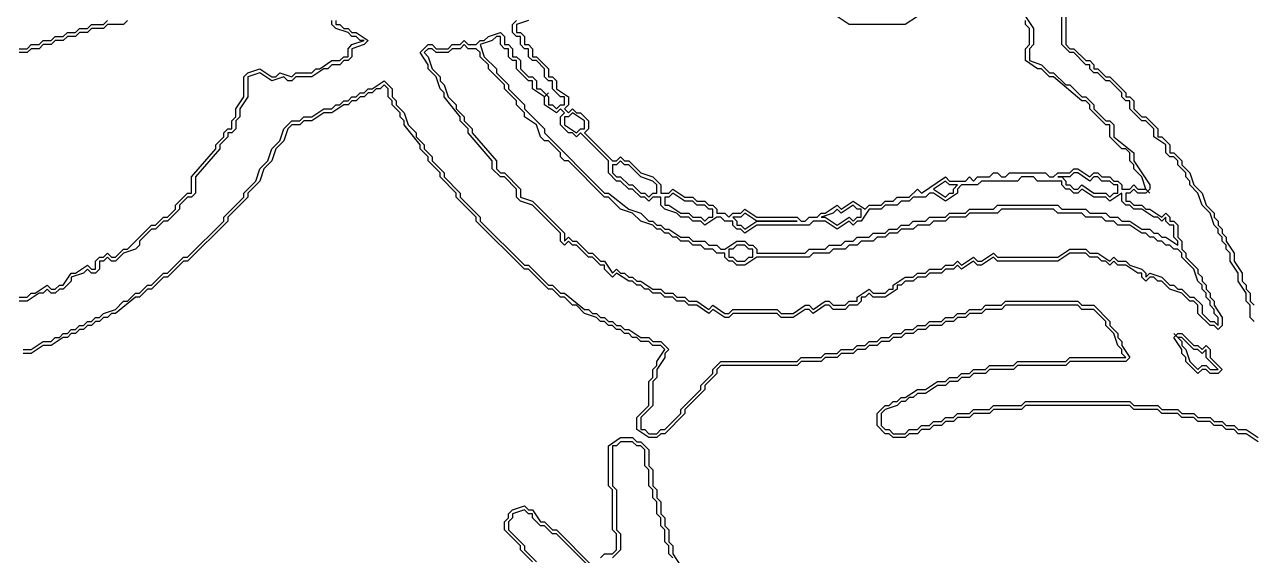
# Model space of a CAD drawing. Header units: millimetres. Extents: x 2 to 58.7, y 4.1 to 84.
# Drawn here: x 21.17 to 39.74, y 35.19 to 43.21 of the extents above; entities that cross this region are included whole.
import ezdxf

# ---------------------------------------------------------------- set-up
doc = ezdxf.new("R2010")
doc.units = ezdxf.units.MM
for name, color, linetype, true_color in [('FILL_BLUE', 6, 'Continuous', 0x196fc6), ('FILL_HAIR', 5, 'Continuous', 0x905530), ('FILL_WHITE', 4, 'Continuous', 0xf5f3f0), ('RAISED_METAL', 2, 'Continuous', 0xa7a7a7)]:
    doc.layers.add(name, color=color, linetype=linetype, true_color=true_color)

msp = doc.modelspace()

# ---------------------------------------------------------------- linework, layer by layer
at = {"layer": 'FILL_BLUE'}
for points in [[(34.663, 43.333), (34.481, 43.212), (33.632, 43.212), (33.451, 43.333)], [(21.089, 39.091), (21.21, 39.091), (21.27, 39.152), (21.331, 39.152), (21.513, 39.273), (21.573, 39.212), (21.634, 39.212), (21.695, 39.273), (21.755, 39.273), (21.876, 39.455), (21.937, 39.455), (22.119, 39.576), (22.179, 39.515), (22.24, 39.515), (22.24, 39.636), (22.301, 39.697), (22.361, 39.697), (22.422, 39.758), (22.482, 39.697), (22.543, 39.697), (22.664, 39.818), (22.725, 39.818), (23.088, 40.182), (23.149, 40.182), (23.27, 40.303), (23.331, 40.303), (23.452, 40.424), (23.452, 40.485), (23.634, 40.667), (23.694, 40.667), (23.694, 40.909), (24.058, 41.333), (24.058, 41.394), (24.179, 41.515), (24.179, 41.576), (24.24, 41.636), (24.3, 41.636), (24.3, 41.758), (24.361, 41.818), (24.361, 41.939), (24.482, 42.121), (24.482, 42.424), (24.543, 42.485), (24.724, 42.545), (24.906, 42.424), (24.967, 42.424), (25.027, 42.485), (25.209, 42.424), (25.27, 42.485), (25.512, 42.485), (25.573, 42.545), (25.633, 42.545), (25.815, 42.667), (25.936, 42.667), (25.997, 42.727), (26.058, 42.727), (26.058, 42.848), (26.118, 42.909), (26.3, 42.97), (26.239, 42.97), (26.179, 43.03), (26.118, 43.03), (26.058, 43.091), (25.876, 43.152), (25.815, 43.212), (25.815, 43.273)], [(22.725, 43.273), (22.664, 43.212), (22.422, 43.212), (22.361, 43.152), (22.179, 43.152), (22.119, 43.091), (21.998, 43.091), (21.937, 43.03), (21.816, 43.03), (21.755, 42.97), (21.634, 42.97), (21.573, 42.909), (21.452, 42.909), (21.392, 42.848), (21.27, 42.848), (21.21, 42.788), (21.089, 42.788)], [(28.785, 43.273), (28.603, 43.212), (28.603, 43.091), (28.663, 43.091), (28.724, 43.03), (28.724, 42.909), (28.785, 42.909), (28.845, 42.848), (28.845, 42.727), (28.906, 42.727), (29.088, 42.545), (29.088, 42.424), (29.148, 42.424), (29.209, 42.364), (29.209, 42.242), (29.391, 42.121), (29.391, 42), (29.33, 41.939), (29.391, 41.879), (29.451, 41.939), (29.512, 41.879), (29.572, 41.879), (29.694, 41.758), (29.694, 41.636), (29.633, 41.576), (30.057, 41.152), (30.118, 41.152), (30.178, 41.212), (30.239, 41.152), (30.3, 41.152), (30.481, 40.97), (30.663, 40.909), (30.784, 40.788), (30.784, 40.667), (30.906, 40.667), (30.966, 40.727), (31.148, 40.606), (31.269, 40.606), (31.33, 40.545), (31.451, 40.545), (31.511, 40.485), (31.572, 40.485), (31.633, 40.424), (31.633, 40.364), (31.754, 40.364), (31.814, 40.303), (31.875, 40.364), (31.996, 40.364), (32.057, 40.424), (32.239, 40.303), (32.845, 40.303), (32.905, 40.242), (32.966, 40.242), (33.026, 40.303), (33.148, 40.303), (33.208, 40.364), (33.269, 40.364), (33.451, 40.485), (33.511, 40.424), (33.693, 40.545), (33.875, 40.424), (33.935, 40.485), (34.117, 40.485), (34.178, 40.545), (34.299, 40.545), (34.36, 40.606), (34.541, 40.606), (34.663, 40.727), (34.723, 40.667), (35.087, 40.909), (35.147, 40.848), (35.39, 40.848), (35.45, 40.909), (35.511, 40.848), (35.572, 40.909), (35.753, 40.909), (35.814, 40.97), (35.875, 40.97), (35.935, 40.909), (35.996, 40.909), (36.056, 40.97), (36.602, 40.97), (36.662, 40.909), (36.723, 40.909), (36.784, 40.97), (36.965, 40.97), (37.026, 41.03), (37.087, 41.03), (37.268, 40.909), (37.329, 40.97), (37.39, 40.97), (37.45, 40.909), (37.571, 40.909), (37.632, 40.848), (37.693, 40.848), (37.753, 40.788), (37.753, 40.727), (37.874, 40.727), (37.935, 40.788), (37.996, 40.727), (38.117, 40.727), (38.177, 40.667), (38.117, 40.727), (38.056, 40.909), (37.935, 41.03), (37.935, 41.091), (37.874, 41.152), (37.874, 41.273), (37.814, 41.333), (37.753, 41.333), (37.571, 41.515), (37.571, 41.697), (37.511, 41.697), (37.268, 41.939), (37.268, 42), (37.208, 42.061), (37.147, 42.061), (36.723, 42.424), (36.662, 42.424), (36.541, 42.545), (36.481, 42.545), (36.299, 42.667), (36.299, 42.848), (36.359, 42.909), (36.359, 43.152), (36.299, 43.212), (36.299, 43.273)]]:
    msp.add_lwpolyline(points, dxfattribs=at)
for points in [[(27.209, 42.788), (27.27, 42.727), (27.33, 42.545), (27.451, 42.424), (27.451, 42.364), (27.512, 42.303), (27.573, 42.121), (27.694, 42), (27.694, 41.939), (27.815, 41.818), (27.815, 41.758), (27.936, 41.636), (27.936, 41.576), (28.3, 41.152), (28.3, 41.03), (28.36, 40.97), (28.421, 40.97), (28.663, 40.727), (28.663, 40.606), (28.845, 40.545), (29.33, 40.061), (29.33, 39.939), (29.391, 40), (29.451, 39.939), (29.512, 39.939), (29.694, 39.758), (29.754, 39.758), (29.875, 39.636), (29.936, 39.636), (30.057, 39.455), (30.118, 39.515), (30.178, 39.455), (30.239, 39.455), (30.3, 39.394), (30.36, 39.394), (30.421, 39.333), (30.481, 39.333), (30.663, 39.212), (30.784, 39.212), (30.845, 39.152), (30.966, 39.152), (31.027, 39.091), (31.148, 39.091), (31.209, 39.03), (31.33, 39.03), (31.511, 38.909), (31.572, 38.97), (31.754, 38.848), (31.814, 38.848), (31.875, 38.909), (32.542, 38.909), (32.602, 38.848), (32.784, 38.848), (32.966, 38.97), (33.026, 38.97), (33.087, 38.909), (33.269, 39.03), (33.329, 39.03), (33.39, 38.97), (33.572, 38.97), (33.632, 39.03), (33.754, 39.03), (33.754, 39.091), (33.935, 39.212), (33.996, 39.152), (34.178, 39.152), (34.238, 39.212), (34.299, 39.212), (34.299, 39.273), (34.481, 39.394), (34.602, 39.394), (34.663, 39.455), (34.784, 39.455), (34.844, 39.515), (35.026, 39.515), (35.087, 39.576), (35.208, 39.576), (35.269, 39.636), (35.329, 39.576), (35.511, 39.697), (35.572, 39.636), (35.632, 39.636), (35.814, 39.758), (35.875, 39.697), (36.784, 39.697), (36.965, 39.818), (37.208, 39.818), (37.268, 39.758), (37.39, 39.758), (37.571, 39.636), (37.632, 39.697), (37.693, 39.636), (37.814, 39.636), (37.874, 39.576), (38.056, 39.515), (38.117, 39.455), (38.117, 39.394), (38.177, 39.455), (38.359, 39.394), (38.48, 39.273), (38.541, 39.273), (38.601, 39.212), (38.662, 39.212), (38.783, 39.091), (38.844, 39.091), (38.965, 38.97), (38.965, 38.848), (39.086, 38.727), (39.147, 38.727), (39.207, 38.667), (39.207, 38.788), (39.147, 38.848), (39.147, 38.909), (39.086, 38.97), (39.086, 39.03), (39.026, 39.091), (39.026, 39.152), (38.965, 39.212), (38.965, 39.273), (38.904, 39.333), (38.844, 39.515), (38.662, 39.697), (38.662, 39.758), (38.601, 39.818), (38.541, 39.818), (38.48, 39.879), (38.42, 39.879), (38.359, 39.939), (38.299, 39.939), (38.238, 40), (38.177, 40), (38.117, 40.061), (38.056, 40.061), (37.874, 40.182), (37.693, 40.182), (37.632, 40.242), (37.511, 40.242), (37.45, 40.303), (37.208, 40.303), (37.147, 40.364), (36.784, 40.364), (36.723, 40.424), (35.935, 40.424), (35.875, 40.364), (35.45, 40.364), (35.39, 40.303), (35.147, 40.303), (35.087, 40.242), (34.905, 40.242), (34.844, 40.182), (34.663, 40.182), (34.602, 40.121), (34.42, 40.121), (34.36, 40.061), (34.238, 40.061), (34.178, 40), (34.057, 40), (33.996, 39.939), (33.814, 39.939), (33.754, 39.879), (33.632, 39.879), (33.572, 39.818), (33.39, 39.818), (33.329, 39.758), (33.087, 39.758), (33.026, 39.697), (32.239, 39.697), (32.057, 39.576), (31.936, 39.576), (31.875, 39.636), (31.814, 39.636), (31.754, 39.697), (31.754, 39.758), (31.633, 39.758), (31.572, 39.818), (31.451, 39.818), (31.39, 39.879), (31.269, 39.879), (31.209, 39.939), (31.087, 39.939), (31.027, 40), (30.966, 40), (30.906, 40.061), (30.845, 40.061), (30.784, 40.121), (30.724, 40.121), (30.663, 40.182), (30.481, 40.242), (30.36, 40.364), (30.178, 40.424), (29.997, 40.606), (29.936, 40.606), (29.391, 41.152), (29.33, 41.152), (29.269, 41.212), (29.269, 41.273), (29.088, 41.455), (29.027, 41.455), (28.966, 41.515), (28.906, 41.697), (28.724, 41.818), (28.724, 41.879), (28.603, 42), (28.603, 42.061), (28.421, 42.242), (28.421, 42.303), (28.179, 42.545), (28.179, 42.606), (28.057, 42.727), (28.057, 42.788), (27.997, 42.848), (27.876, 42.848), (27.815, 42.909), (27.754, 42.848), (27.633, 42.848), (27.573, 42.788), (27.391, 42.788), (27.33, 42.848), (27.27, 42.848)], [(38.541, 38.545), (38.662, 38.424), (38.662, 38.364), (38.723, 38.303), (38.783, 38.121), (38.904, 38), (38.965, 38.061), (39.026, 38.061), (39.086, 38), (39.207, 38), (39.026, 38.182), (39.026, 38.303), (38.965, 38.242), (38.904, 38.303), (38.844, 38.303), (38.662, 38.485), (38.601, 38.485)]]:
    msp.add_lwpolyline(points, close=True, dxfattribs=at)
at = {"layer": 'FILL_HAIR'}
msp.add_lwpolyline([(36.905, 43.455), (36.905, 42.909), (36.965, 42.848), (37.026, 42.848), (37.208, 42.667), (37.268, 42.667), (37.329, 42.606), (37.329, 42.545), (37.39, 42.545), (37.511, 42.424), (37.571, 42.424), (37.814, 42.182), (37.814, 42.121), (37.874, 42.121), (37.935, 42.061), (37.935, 41.939), (38.056, 41.818), (38.117, 41.818), (38.299, 41.636), (38.299, 41.515), (38.359, 41.515), (38.48, 41.394), (38.48, 41.273), (38.541, 41.273), (38.662, 41.152), (38.662, 41.091), (38.783, 40.97), (38.844, 40.788), (38.965, 40.667), (39.026, 40.485), (39.147, 40.364), (39.147, 40.303), (39.207, 40.242), (39.207, 40.182), (39.268, 40.121), (39.268, 40.061), (39.329, 40), (39.329, 39.939), (39.45, 39.758), (39.45, 39.636), (39.571, 39.455), (39.571, 39.333), (39.632, 39.273), (39.632, 39.212), (39.692, 39.152), (39.692, 39.03), (39.753, 38.97)], dxfattribs=at)
at = {"layer": 'FILL_WHITE'}
msp.add_lwpolyline([(28.057, 42.909), (28.118, 42.727), (28.3, 42.545), (28.3, 42.485), (28.482, 42.303), (28.482, 42.242), (28.724, 42), (28.724, 41.939), (29.027, 41.636), (29.027, 41.576), (29.936, 40.667), (29.997, 40.667), (30.3, 40.424), (30.481, 40.364), (30.603, 40.242), (30.663, 40.242), (30.724, 40.182), (30.784, 40.182), (30.845, 40.121), (30.906, 40.121), (31.087, 40), (31.209, 40), (31.269, 39.939), (31.451, 39.939), (31.511, 39.879), (31.633, 39.879), (31.693, 39.818), (31.754, 39.818), (31.936, 39.939), (32.057, 39.939), (32.117, 39.879), (32.178, 39.879), (32.239, 39.818), (32.239, 39.758), (32.966, 39.758), (33.026, 39.818), (33.269, 39.818), (33.329, 39.879), (33.511, 39.879), (33.572, 39.939), (33.693, 39.939), (33.754, 40), (33.935, 40), (33.996, 40.061), (34.178, 40.061), (34.238, 40.121), (34.36, 40.121), (34.42, 40.182), (34.541, 40.182), (34.602, 40.242), (34.784, 40.242), (34.844, 40.303), (35.087, 40.303), (35.147, 40.364), (35.39, 40.364), (35.45, 40.424), (35.814, 40.424), (35.875, 40.485), (36.784, 40.485), (36.844, 40.424), (37.208, 40.424), (37.268, 40.364), (37.511, 40.364), (37.571, 40.303), (37.693, 40.303), (37.753, 40.242), (37.874, 40.242), (38.056, 40.121), (38.177, 40.121), (38.238, 40.061), (38.299, 40.061), (38.359, 40), (38.42, 40), (38.601, 39.879), (38.601, 39.939), (38.541, 40), (38.541, 40.182), (38.48, 40.182), (38.42, 40.242), (38.42, 40.303), (38.359, 40.242), (38.299, 40.303), (38.238, 40.303), (38.056, 40.424), (37.935, 40.424), (37.874, 40.485), (37.814, 40.485), (37.753, 40.545), (37.753, 40.667), (37.571, 40.545), (37.511, 40.606), (37.329, 40.606), (37.147, 40.727), (37.087, 40.667), (37.026, 40.667), (36.965, 40.727), (36.905, 40.727), (36.844, 40.788), (36.844, 40.848), (36.481, 40.848), (36.42, 40.909), (36.238, 40.909), (36.178, 40.848), (35.632, 40.848), (35.572, 40.788), (35.329, 40.788), (35.269, 40.727), (35.269, 40.667), (35.087, 40.545), (34.905, 40.667), (34.844, 40.667), (34.784, 40.606), (34.602, 40.606), (34.541, 40.545), (34.42, 40.545), (34.36, 40.485), (34.178, 40.485), (34.117, 40.424), (33.935, 40.424), (33.814, 40.242), (33.754, 40.242), (33.693, 40.182), (33.632, 40.242), (33.451, 40.121), (33.269, 40.242), (33.087, 40.242), (33.026, 40.182), (32.239, 40.182), (32.057, 40.061), (31.996, 40.121), (31.936, 40.121), (31.875, 40.182), (31.875, 40.242), (31.754, 40.242), (31.693, 40.303), (31.633, 40.303), (31.451, 40.182), (31.39, 40.242), (31.269, 40.242), (31.209, 40.303), (31.087, 40.303), (31.027, 40.364), (30.845, 40.424), (30.784, 40.485), (30.784, 40.606), (30.663, 40.606), (30.603, 40.545), (30.542, 40.606), (30.481, 40.606), (30.36, 40.727), (30.3, 40.727), (30.178, 40.848), (30.118, 40.848), (29.997, 40.97), (29.997, 41.152), (29.572, 41.576), (29.512, 41.515), (29.451, 41.576), (29.391, 41.576), (29.269, 41.697), (29.269, 41.818), (29.33, 41.879), (29.269, 41.939), (29.209, 41.879), (29.027, 42), (29.027, 42.121), (29.088, 42.182), (29.027, 42.121), (28.845, 42.242), (28.845, 42.364), (28.785, 42.364), (28.603, 42.545), (28.603, 42.667), (28.542, 42.667), (28.482, 42.727), (28.482, 42.848), (28.421, 42.848), (28.36, 42.909), (28.36, 43.03), (28.3, 43.03), (28.239, 42.97)], close=True, dxfattribs=at)
for points in [[(39.813, 36.909), (39.632, 37.03), (39.51, 37.03), (39.45, 37.091), (39.329, 37.091), (39.268, 37.152), (39.147, 37.152), (39.086, 37.212), (38.904, 37.212), (38.844, 37.273), (38.662, 37.273), (38.601, 37.333), (38.359, 37.333), (38.299, 37.394), (37.935, 37.394), (37.874, 37.455), (36.299, 37.455), (36.238, 37.394), (35.814, 37.394), (35.753, 37.333), (35.511, 37.333), (35.45, 37.273), (35.269, 37.273), (35.208, 37.212), (35.087, 37.212), (35.026, 37.152), (34.905, 37.152), (34.844, 37.091), (34.723, 37.091), (34.663, 37.03), (34.541, 37.03), (34.481, 36.97), (34.299, 36.97), (34.238, 37.03), (34.178, 37.03), (34.057, 37.152), (34.057, 37.333), (34.178, 37.455), (34.238, 37.455), (34.299, 37.515), (34.36, 37.515), (34.42, 37.576), (34.481, 37.576), (34.663, 37.697), (34.784, 37.697), (34.966, 37.818), (35.087, 37.818), (35.147, 37.879), (35.269, 37.879), (35.329, 37.939), (35.45, 37.939), (35.511, 38), (35.693, 38), (35.753, 38.061), (36.117, 38.061), (36.178, 38.121), (36.905, 38.121), (36.965, 38.182), (37.814, 38.182), (37.753, 38.242), (37.753, 38.303), (37.693, 38.364), (37.632, 38.545), (37.511, 38.667), (37.511, 38.727), (37.329, 38.909), (37.147, 38.909), (37.087, 38.97), (35.996, 38.97), (35.935, 38.909), (35.693, 38.909), (35.632, 38.848), (35.45, 38.848), (35.39, 38.788), (35.269, 38.788), (35.208, 38.727), (35.087, 38.727), (35.026, 38.667), (34.844, 38.667), (34.784, 38.606), (34.663, 38.606), (34.602, 38.545), (34.481, 38.545), (34.42, 38.485), (34.299, 38.485), (34.238, 38.424), (34.117, 38.424), (34.057, 38.364), (33.935, 38.364), (33.875, 38.303), (33.754, 38.303), (33.693, 38.242), (33.511, 38.242), (33.451, 38.182), (33.269, 38.182), (33.208, 38.121), (32.905, 38.121), (32.845, 38.061), (31.693, 38.061), (31.633, 38), (31.633, 37.939), (31.451, 37.758), (31.451, 37.697), (31.148, 37.394), (31.148, 37.333), (30.845, 37.03), (30.784, 37.03), (30.724, 36.97), (30.603, 36.97), (30.421, 37.091), (30.421, 37.273), (30.603, 37.455), (30.603, 37.818), (30.663, 37.879), (30.663, 38), (30.724, 38.061), (30.724, 38.121), (30.845, 38.303), (30.784, 38.364), (30.663, 38.364), (30.603, 38.424), (30.481, 38.424), (30.421, 38.485), (30.36, 38.485), (30.3, 38.545), (30.239, 38.545), (30.178, 38.606), (30.118, 38.606), (30.057, 38.667), (29.997, 38.667), (29.936, 38.727), (29.875, 38.727), (29.815, 38.788), (29.633, 38.848), (29.512, 38.97), (29.451, 38.97), (29.33, 39.091), (29.269, 39.091), (29.148, 39.212), (29.088, 39.212), (28.785, 39.515), (28.724, 39.515), (27.997, 40.242), (27.997, 40.303), (27.694, 40.606), (27.694, 40.667), (27.451, 40.909), (27.451, 40.97), (27.27, 41.152), (27.27, 41.212), (27.148, 41.333), (27.148, 41.394), (26.906, 41.697), (26.906, 41.758), (26.845, 41.818), (26.845, 41.879), (26.724, 42), (26.724, 42.061), (26.664, 42.121), (26.664, 42.242), (26.603, 42.303), (26.542, 42.242), (26.482, 42.242), (26.421, 42.182), (26.361, 42.182), (26.3, 42.121), (26.239, 42.121), (26.179, 42.061), (26.118, 42.061), (26.058, 42), (25.997, 42), (25.815, 41.879), (25.694, 41.879), (25.512, 41.758), (25.391, 41.758), (25.33, 41.697), (25.209, 41.697), (25.149, 41.636), (25.088, 41.455), (24.967, 41.333), (24.906, 41.152), (24.785, 41.03), (24.724, 40.848), (24.543, 40.667), (24.543, 40.606), (24.24, 40.303), (24.24, 40.242), (23.634, 39.636), (23.573, 39.636), (23.331, 39.394), (23.27, 39.394), (23.088, 39.212), (23.028, 39.212), (22.907, 39.091), (22.846, 39.091), (22.543, 38.848), (22.482, 38.848), (22.422, 38.788), (22.361, 38.788), (22.301, 38.727), (22.24, 38.727), (22.179, 38.667), (22.119, 38.667), (22.058, 38.606), (21.998, 38.606), (21.937, 38.545), (21.876, 38.545), (21.816, 38.485), (21.755, 38.485), (21.573, 38.364), (21.452, 38.364), (21.27, 38.242), (21.149, 38.242)], [(29.875, 35.152), (29.936, 35.212), (30.057, 35.212), (30.118, 35.273), (30.118, 35.515), (30.057, 35.576), (30.057, 36.182), (29.997, 36.242), (29.997, 36.848), (30.178, 36.97), (30.36, 36.97), (30.421, 36.909), (30.481, 36.909), (30.603, 36.788), (30.603, 36.545), (30.663, 36.485), (30.663, 36.242), (30.724, 36.182), (30.724, 36.061), (30.784, 36), (30.784, 35.818), (30.845, 35.758), (30.845, 35.636), (30.906, 35.576), (30.906, 35.394), (30.966, 35.333), (30.966, 35.212), (31.087, 35.03)], [(28.845, 35.091), (28.663, 35.273), (28.663, 35.333), (28.421, 35.576), (28.421, 35.697), (28.482, 35.758), (28.482, 35.818), (28.542, 35.879), (28.724, 35.939), (28.785, 35.879), (28.845, 35.879), (28.966, 35.697), (29.027, 35.697), (29.148, 35.576), (29.209, 35.576), (29.754, 35.03)]]:
    msp.add_lwpolyline(points, dxfattribs=at)
at = {"layer": 'RAISED_METAL'}
for points in [[(36.299, 43.333), (36.42, 43.152), (36.42, 42.909), (36.359, 42.848), (36.359, 42.667), (36.541, 42.606), (36.662, 42.485), (36.723, 42.485), (36.905, 42.303), (36.965, 42.303), (37.147, 42.121), (37.208, 42.121), (37.329, 42), (37.329, 41.939), (37.511, 41.758), (37.571, 41.758), (37.632, 41.697), (37.632, 41.515), (37.935, 41.273), (37.935, 41.152), (38.177, 40.788), (38.177, 40.727), (38.117, 40.667), (37.996, 40.667), (37.935, 40.727), (37.874, 40.667), (37.814, 40.667), (37.814, 40.545), (37.874, 40.545), (37.935, 40.485), (38.056, 40.485), (38.117, 40.424), (38.177, 40.424), (38.359, 40.303), (38.42, 40.364), (38.48, 40.303), (38.48, 40.242), (38.541, 40.242), (38.601, 40.182), (38.601, 40), (38.662, 39.939), (38.662, 39.818), (38.723, 39.758), (38.723, 39.697), (38.904, 39.515), (38.904, 39.455), (38.965, 39.394), (38.965, 39.333), (39.026, 39.273), (39.026, 39.212), (39.086, 39.152), (39.086, 39.091), (39.147, 39.03), (39.147, 38.97), (39.268, 38.788), (39.268, 38.667), (39.207, 38.606), (39.147, 38.667), (39.086, 38.667), (38.904, 38.848), (38.904, 38.97), (38.844, 39.03), (38.783, 39.03), (38.662, 39.152), (38.48, 39.212), (38.359, 39.333), (38.299, 39.333), (38.238, 39.394), (38.177, 39.394), (38.117, 39.333), (38.056, 39.394), (38.056, 39.455), (37.996, 39.455), (37.814, 39.576), (37.693, 39.576), (37.632, 39.636), (37.571, 39.576), (37.511, 39.636), (37.45, 39.636), (37.39, 39.697), (37.268, 39.697), (37.208, 39.758), (36.965, 39.758), (36.784, 39.636), (35.875, 39.636), (35.814, 39.697), (35.632, 39.576), (35.572, 39.576), (35.511, 39.636), (35.329, 39.515), (35.269, 39.576), (35.208, 39.515), (35.087, 39.515), (35.026, 39.455), (34.844, 39.455), (34.784, 39.394), (34.663, 39.394), (34.602, 39.333), (34.481, 39.333), (34.42, 39.273), (34.36, 39.273), (34.36, 39.212), (34.178, 39.091), (33.996, 39.091), (33.935, 39.152), (33.875, 39.091), (33.814, 39.091), (33.814, 39.03), (33.754, 38.97), (33.632, 38.97), (33.572, 38.909), (33.39, 38.909), (33.329, 38.97), (33.269, 38.97), (33.087, 38.848), (33.026, 38.909), (32.966, 38.909), (32.784, 38.788), (32.602, 38.788), (32.542, 38.848), (31.875, 38.848), (31.814, 38.788), (31.754, 38.788), (31.572, 38.909), (31.511, 38.848), (31.33, 38.97), (31.209, 38.97), (31.148, 39.03), (31.027, 39.03), (30.966, 39.091), (30.845, 39.091), (30.784, 39.152), (30.663, 39.152), (30.603, 39.212), (30.542, 39.212), (30.481, 39.273), (30.421, 39.273), (30.36, 39.333), (30.3, 39.333), (30.118, 39.455), (30.057, 39.394), (29.936, 39.515), (29.936, 39.576), (29.875, 39.576), (29.754, 39.697), (29.694, 39.697), (29.512, 39.879), (29.451, 39.879), (29.391, 39.939), (29.33, 39.879), (29.269, 39.939), (29.269, 40.061), (28.845, 40.485), (28.663, 40.545), (28.603, 40.606), (28.603, 40.727), (28.421, 40.909), (28.36, 40.909), (28.239, 41.03), (28.239, 41.152), (27.876, 41.576), (27.876, 41.636), (27.754, 41.758), (27.754, 41.818), (27.512, 42.121), (27.512, 42.182), (27.451, 42.242), (27.391, 42.424), (27.27, 42.545), (27.27, 42.606), (27.148, 42.788), (27.27, 42.909), (27.33, 42.909), (27.391, 42.848), (27.573, 42.848), (27.633, 42.909), (27.754, 42.909), (27.815, 42.97), (27.876, 42.909), (27.997, 42.909), (28.057, 42.97), (28.118, 42.97), (28.179, 43.03), (28.36, 43.091), (28.421, 43.03), (28.421, 42.909), (28.482, 42.909), (28.542, 42.848), (28.542, 42.727), (28.603, 42.727), (28.663, 42.667), (28.663, 42.545), (28.785, 42.424), (28.845, 42.424), (28.906, 42.364), (28.906, 42.242), (28.966, 42.242), (29.088, 42.121), (29.088, 42), (29.148, 42), (29.209, 41.939), (29.269, 42), (29.33, 42), (29.33, 42.121), (29.269, 42.121), (29.148, 42.242), (29.148, 42.364), (29.088, 42.364), (29.027, 42.424), (29.027, 42.545), (28.906, 42.667), (28.845, 42.667), (28.785, 42.727), (28.785, 42.848), (28.724, 42.848), (28.663, 42.909), (28.663, 43.03), (28.603, 43.03), (28.542, 43.091), (28.542, 43.212), (28.603, 43.273)], [(39.753, 38.727), (39.692, 38.788), (39.692, 38.97), (39.632, 39.03), (39.632, 39.152), (39.51, 39.333), (39.51, 39.455), (39.389, 39.636), (39.389, 39.758), (39.329, 39.818), (39.329, 39.879), (39.268, 39.939), (39.268, 40), (39.207, 40.061), (39.207, 40.121), (39.147, 40.182), (39.086, 40.364), (38.965, 40.485), (38.904, 40.667), (38.783, 40.788), (38.783, 40.848), (38.723, 40.909), (38.723, 40.97), (38.601, 41.091), (38.601, 41.152), (38.541, 41.212), (38.48, 41.212), (38.42, 41.273), (38.42, 41.394), (38.238, 41.515), (38.238, 41.636), (38.117, 41.758), (38.056, 41.758), (37.874, 41.939), (37.874, 42.061), (37.814, 42.061), (37.753, 42.121), (37.753, 42.182), (37.571, 42.364), (37.511, 42.364), (37.39, 42.485), (37.329, 42.485), (37.268, 42.545), (37.268, 42.606), (37.208, 42.606), (37.026, 42.788), (36.965, 42.788), (36.844, 42.909), (36.844, 43.455)], [(21.089, 42.848), (21.21, 42.848), (21.27, 42.909), (21.392, 42.909), (21.452, 42.97), (21.573, 42.97), (21.634, 43.03), (21.755, 43.03), (21.816, 43.091), (21.937, 43.091), (21.998, 43.152), (22.119, 43.152), (22.179, 43.212), (22.361, 43.212), (22.422, 43.273)], [(25.876, 43.273), (25.876, 43.212), (25.936, 43.212), (25.997, 43.152), (26.058, 43.152), (26.118, 43.091), (26.179, 43.091), (26.361, 42.97), (26.3, 42.909), (26.118, 42.848), (26.118, 42.727), (26.058, 42.667), (25.997, 42.667), (25.936, 42.606), (25.815, 42.606), (25.755, 42.545), (25.694, 42.545), (25.512, 42.424), (25.27, 42.424), (25.209, 42.364), (25.149, 42.364), (25.088, 42.424), (24.906, 42.364), (24.724, 42.485), (24.543, 42.424), (24.543, 42.121), (24.421, 41.939), (24.421, 41.818), (24.361, 41.758), (24.361, 41.636), (24.3, 41.576), (24.24, 41.576), (24.24, 41.515), (24.119, 41.394), (24.119, 41.333), (23.755, 40.909), (23.755, 40.667), (23.694, 40.606), (23.634, 40.606), (23.513, 40.485), (23.513, 40.424), (23.331, 40.242), (23.27, 40.242), (23.149, 40.121), (23.088, 40.121), (22.907, 39.939), (22.907, 39.879), (22.846, 39.818), (22.664, 39.758), (22.543, 39.636), (22.482, 39.636), (22.422, 39.697), (22.361, 39.636), (22.301, 39.636), (22.301, 39.515), (22.24, 39.455), (22.179, 39.455), (22.119, 39.515), (22.058, 39.455), (21.876, 39.394), (21.876, 39.333), (21.755, 39.212), (21.695, 39.212), (21.634, 39.152), (21.573, 39.152), (21.513, 39.212), (21.452, 39.152), (21.392, 39.152), (21.21, 39.03), (21.089, 39.03)], [(21.149, 38.303), (21.27, 38.303), (21.452, 38.424), (21.573, 38.424), (21.634, 38.485), (21.695, 38.485), (21.755, 38.545), (21.816, 38.545), (21.876, 38.606), (21.937, 38.606), (21.998, 38.667), (22.058, 38.667), (22.119, 38.727), (22.179, 38.727), (22.24, 38.788), (22.301, 38.788), (22.361, 38.848), (22.543, 38.909), (22.664, 39.03), (22.725, 39.03), (22.846, 39.152), (22.907, 39.152), (23.028, 39.273), (23.088, 39.273), (23.27, 39.455), (23.331, 39.455), (23.573, 39.697), (23.634, 39.697), (24.179, 40.242), (24.179, 40.303), (24.482, 40.606), (24.482, 40.667), (24.664, 40.848), (24.724, 41.03), (24.846, 41.152), (24.906, 41.333), (25.027, 41.455), (25.088, 41.636), (25.209, 41.758), (25.33, 41.758), (25.391, 41.818), (25.512, 41.818), (25.694, 41.939), (25.815, 41.939), (25.876, 42), (25.936, 42), (25.997, 42.061), (26.058, 42.061), (26.118, 42.121), (26.179, 42.121), (26.239, 42.182), (26.3, 42.182), (26.361, 42.242), (26.421, 42.242), (26.603, 42.364), (26.724, 42.242), (26.724, 42.121), (26.785, 42.061), (26.785, 42), (26.906, 41.879), (26.967, 41.697), (27.088, 41.576), (27.088, 41.515), (27.209, 41.394), (27.209, 41.333), (27.33, 41.212), (27.33, 41.152), (27.512, 40.97), (27.512, 40.909), (27.754, 40.667), (27.754, 40.606), (28.057, 40.303), (28.057, 40.242), (28.724, 39.576), (28.785, 39.576), (29.088, 39.273), (29.148, 39.273), (29.269, 39.152), (29.33, 39.152), (29.633, 38.909), (29.694, 38.909), (29.754, 38.848), (29.815, 38.848), (29.875, 38.788), (29.936, 38.788), (29.997, 38.727), (30.057, 38.727), (30.118, 38.667), (30.178, 38.667), (30.239, 38.606), (30.3, 38.606), (30.481, 38.485), (30.603, 38.485), (30.663, 38.424), (30.784, 38.424), (30.906, 38.303), (30.845, 38.242), (30.845, 38.182), (30.724, 38), (30.724, 37.879), (30.663, 37.818), (30.663, 37.455), (30.481, 37.273), (30.481, 37.091), (30.542, 37.091), (30.603, 37.03), (30.724, 37.03), (30.784, 37.091), (30.845, 37.091), (31.087, 37.333), (31.087, 37.394), (31.39, 37.697), (31.39, 37.758), (31.572, 37.939), (31.572, 38), (31.693, 38.121), (32.845, 38.121), (32.905, 38.182), (33.208, 38.182), (33.269, 38.242), (33.451, 38.242), (33.511, 38.303), (33.693, 38.303), (33.754, 38.364), (33.875, 38.364), (33.935, 38.424), (34.057, 38.424), (34.117, 38.485), (34.238, 38.485), (34.299, 38.545), (34.42, 38.545), (34.481, 38.606), (34.602, 38.606), (34.663, 38.667), (34.784, 38.667), (34.844, 38.727), (35.026, 38.727), (35.087, 38.788), (35.208, 38.788), (35.269, 38.848), (35.39, 38.848), (35.45, 38.909), (35.632, 38.909), (35.693, 38.97), (35.935, 38.97), (35.996, 39.03), (37.087, 39.03), (37.147, 38.97), (37.329, 38.97), (37.571, 38.727), (37.571, 38.667), (37.693, 38.545), (37.693, 38.485), (37.753, 38.424), (37.753, 38.364), (37.874, 38.182), (37.814, 38.121), (36.965, 38.121), (36.905, 38.061), (36.178, 38.061), (36.117, 38), (35.753, 38), (35.693, 37.939), (35.511, 37.939), (35.45, 37.879), (35.329, 37.879), (35.269, 37.818), (35.147, 37.818), (35.087, 37.758), (34.966, 37.758), (34.784, 37.636), (34.663, 37.636), (34.602, 37.576), (34.541, 37.576), (34.481, 37.515), (34.42, 37.515), (34.36, 37.455), (34.178, 37.394), (34.117, 37.333), (34.117, 37.152), (34.178, 37.091), (34.238, 37.091), (34.299, 37.03), (34.481, 37.03), (34.541, 37.091), (34.663, 37.091), (34.723, 37.152), (34.844, 37.152), (34.905, 37.212), (35.026, 37.212), (35.087, 37.273), (35.208, 37.273), (35.269, 37.333), (35.45, 37.333), (35.511, 37.394), (35.753, 37.394), (35.814, 37.455), (36.238, 37.455), (36.299, 37.515), (37.874, 37.515), (37.935, 37.455), (38.299, 37.455), (38.359, 37.394), (38.601, 37.394), (38.662, 37.333), (38.844, 37.333), (38.904, 37.273), (39.086, 37.273), (39.147, 37.212), (39.268, 37.212), (39.329, 37.152), (39.45, 37.152), (39.51, 37.091), (39.632, 37.091), (39.813, 36.97)], [(30.966, 35.152), (30.906, 35.212), (30.906, 35.333), (30.845, 35.394), (30.845, 35.576), (30.784, 35.636), (30.784, 35.758), (30.724, 35.818), (30.724, 36), (30.663, 36.061), (30.663, 36.182), (30.603, 36.242), (30.603, 36.485), (30.542, 36.545), (30.542, 36.788), (30.481, 36.848), (30.421, 36.848), (30.36, 36.909), (30.178, 36.909), (30.118, 36.848), (30.057, 36.848), (30.057, 36.242), (30.118, 36.182), (30.118, 35.576), (30.178, 35.515), (30.178, 35.273), (30.057, 35.152)], [(29.754, 34.97), (29.209, 35.515), (29.148, 35.515), (29.027, 35.636), (28.966, 35.636), (28.845, 35.758), (28.845, 35.818), (28.785, 35.818), (28.724, 35.879), (28.542, 35.818), (28.542, 35.758), (28.482, 35.697), (28.482, 35.576), (28.724, 35.333), (28.724, 35.273), (28.906, 35.091)]]:
    msp.add_lwpolyline(points, dxfattribs=at)
for points in [[(29.451, 41.879), (29.391, 41.818), (29.33, 41.818), (29.33, 41.697), (29.512, 41.576), (29.572, 41.636), (29.633, 41.636), (29.633, 41.758)], [(30.057, 41.091), (30.057, 40.97), (30.118, 40.909), (30.178, 40.909), (30.3, 40.788), (30.36, 40.788), (30.481, 40.667), (30.542, 40.667), (30.603, 40.606), (30.663, 40.667), (30.724, 40.667), (30.724, 40.788), (30.663, 40.848), (30.481, 40.909), (30.3, 41.091), (30.239, 41.091), (30.178, 41.152), (30.118, 41.091)], [(36.784, 40.909), (36.844, 40.909), (36.905, 40.848), (36.905, 40.788), (36.965, 40.788), (37.026, 40.727), (37.087, 40.727), (37.147, 40.788), (37.329, 40.667), (37.511, 40.667), (37.571, 40.606), (37.632, 40.667), (37.693, 40.667), (37.693, 40.788), (37.632, 40.788), (37.571, 40.848), (37.45, 40.848), (37.39, 40.909), (37.329, 40.909), (37.268, 40.848), (37.087, 40.97), (37.026, 40.97), (36.965, 40.909)], [(35.269, 40.788), (35.147, 40.788), (35.087, 40.848), (34.905, 40.727), (35.087, 40.606), (35.147, 40.667), (35.208, 40.667), (35.208, 40.727)], [(30.845, 40.606), (30.845, 40.485), (30.906, 40.485), (31.087, 40.364), (31.209, 40.364), (31.269, 40.303), (31.39, 40.303), (31.451, 40.242), (31.511, 40.303), (31.572, 40.303), (31.572, 40.424), (31.511, 40.424), (31.451, 40.485), (31.33, 40.485), (31.269, 40.545), (31.148, 40.545), (30.966, 40.667), (30.906, 40.606)], [(31.875, 40.303), (31.936, 40.242), (31.936, 40.182), (31.996, 40.182), (32.057, 40.121), (32.239, 40.242), (32.845, 40.242), (32.239, 40.242), (32.057, 40.364), (31.996, 40.303)], [(33.814, 40.424), (33.754, 40.424), (33.693, 40.485), (33.511, 40.364), (33.451, 40.424), (33.39, 40.364), (33.208, 40.303), (33.269, 40.303), (33.451, 40.182), (33.632, 40.303), (33.693, 40.242), (33.754, 40.303), (33.814, 40.303)], [(31.814, 39.818), (31.814, 39.697), (31.875, 39.697), (31.936, 39.636), (32.057, 39.636), (32.117, 39.697), (32.178, 39.697), (32.178, 39.818), (32.117, 39.818), (32.057, 39.879), (31.936, 39.879), (31.875, 39.818)], [(38.541, 38.485), (38.601, 38.545), (38.662, 38.545), (38.844, 38.364), (38.904, 38.364), (38.965, 38.303), (39.026, 38.364), (39.086, 38.303), (39.086, 38.182), (39.268, 38), (39.207, 37.939), (39.086, 37.939), (39.026, 38), (38.965, 38), (38.904, 37.939), (38.723, 38.121), (38.723, 38.182), (38.662, 38.242), (38.662, 38.303)]]:
    msp.add_lwpolyline(points, close=True, dxfattribs=at)

doc.saveas('drawing.dxf')
